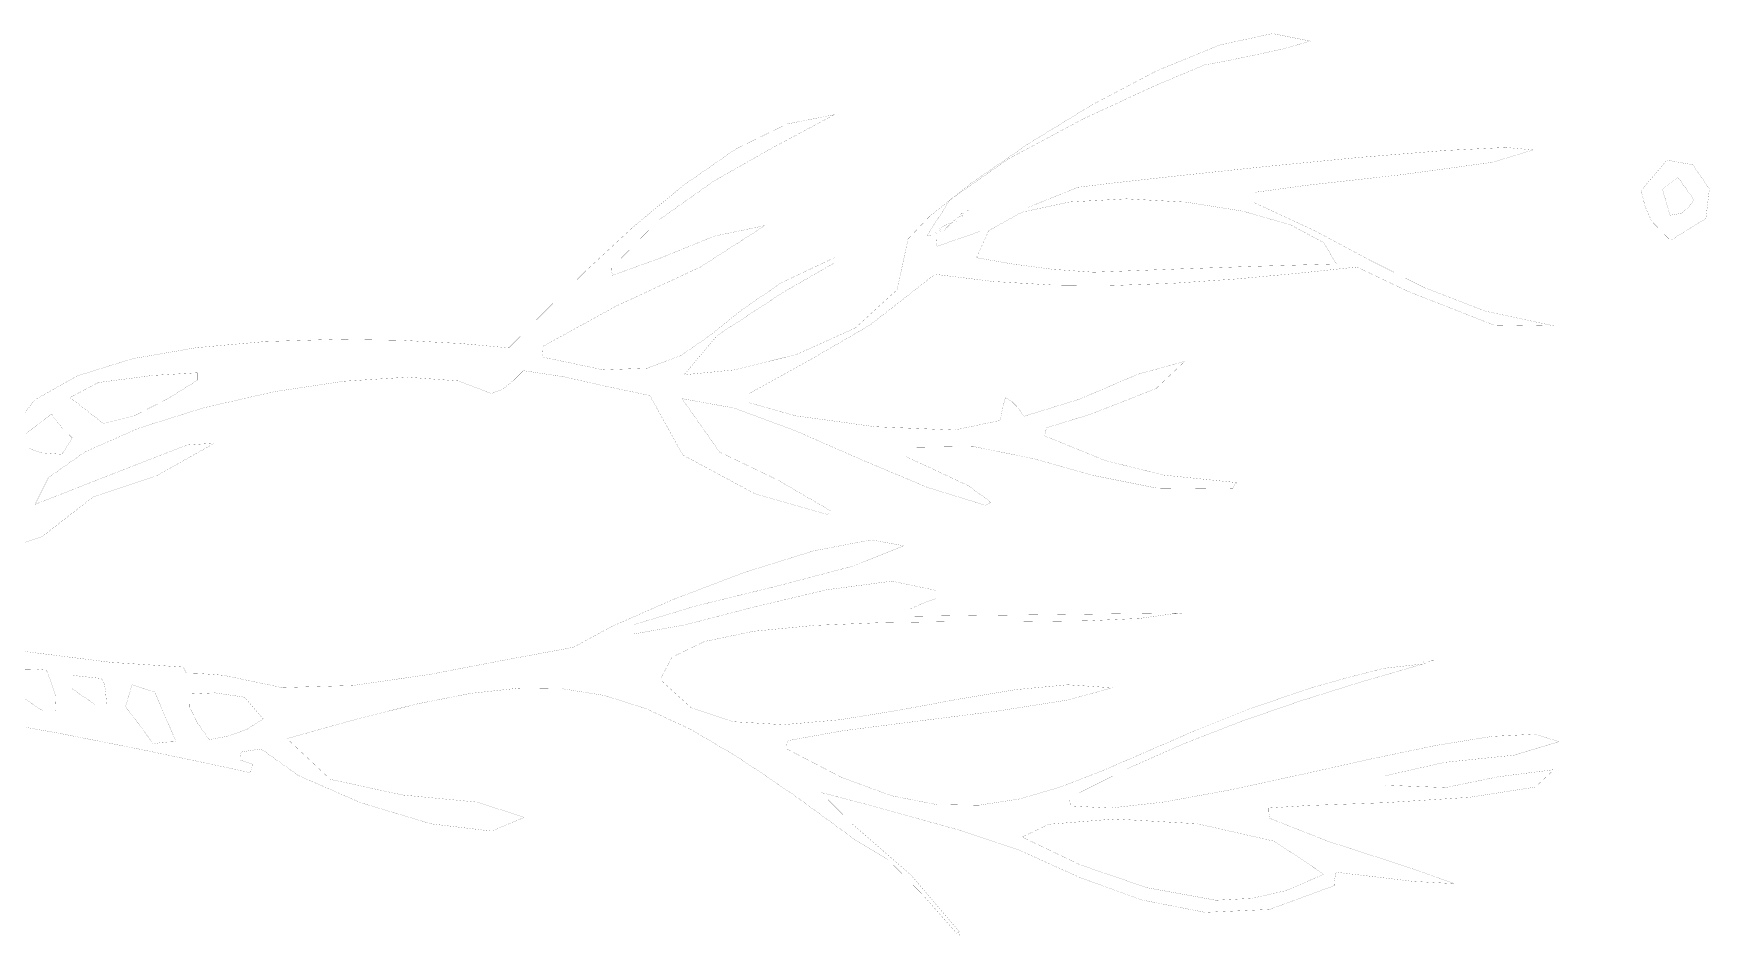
# Model space of a CAD drawing. Extents: x 0 to 56.3, y 0 to 80.3.
# Drawn here: x 33.28 to 49.44, y 13.59 to 22.29 of the extents above; entities that cross this region are included whole.
import ezdxf

# ---------------------------------------------------------------- set-up
doc = ezdxf.new("R2010")
doc.units = 0
doc.header["$LTSCALE"] = 0.000394
doc.header["$MEASUREMENT"] = 0
doc.layers.get('0').update_dxf_attribs({"linetype": 'CONTINUOUS'})
doc.layers.add('Alberi', color=8, linetype='CONTINUOUS')

# ---------------------------------------------------------------- blocks, each defined once
blk = doc.blocks.new('A$C3AE453EB')
at = {"layer": 'Alberi', "color": 9, "linetype": 'Continuous', "const_width": 0.001}
for points in [[(45.59, 22.22), (45.227, 22.293), (44.715, 22.182), (44.112, 21.935), (43.474, 21.599), (42.858, 21.221), (42.32, 20.849), (41.919, 20.53), (41.71, 20.31)], [(44.57, 21.99), (44.843, 22.041), (45.323, 22.143), (45.59, 22.22)], [(41.89, 20.34), (42.118, 20.691), (42.681, 21.085), (43.398, 21.468), (44.088, 21.788), (44.57, 21.99)], [(41, 21.51), (40.543, 21.42), (40.051, 21.18), (39.548, 20.832), (39.055, 20.423), (38.594, 19.995), (38.189, 19.593), (37.86, 19.26)], [(38.85, 20.03), (39.304, 20.492), (39.835, 20.868), (40.411, 21.195), (41, 21.51)], [(47.74, 21.17), (47.476, 21.194), (46.881, 21.164), (46.08, 21.099), (45.201, 21.014), (44.368, 20.926), (43.709, 20.853), (43.35, 20.81)], [(45.05, 20.76), (45.559, 20.829), (46.474, 20.931), (47.349, 21.051), (47.74, 21.17)], [(49.07, 20.3), (49.406, 20.509), (49.44, 20.794), (49.28, 21.026), (49.031, 21.072), (48.8, 20.8)], [(43.35, 20.81), (42.875, 20.618), (42.411, 20.386), (41.99, 20.24)], [(45.05, 20.66), (45.05, 20.697), (45.05, 20.73), (45.05, 20.76)], [(49.05, 20.31), (48.882, 20.483), (48.821, 20.621), (48.78, 20.78)], [(42.22, 20.52), (42.21, 20.527), (42.2, 20.53), (42.19, 20.53)], [(42.24, 20.53), (42.23, 20.54), (42.22, 20.547), (42.21, 20.55)], [(42.25, 20.55), (42.24, 20.557), (42.23, 20.56), (42.22, 20.56)], [(42.26, 20.56), (42.253, 20.567), (42.25, 20.57), (42.25, 20.57)], [(42.28, 20.58), (42.29, 20.587), (42.3, 20.59), (42.31, 20.59)], [(47.95, 19.47), (47.278, 19.614), (46.689, 19.842), (46.146, 20.116), (45.612, 20.401), (45.05, 20.66)], [(38.18, 19.27), (38.893, 19.662), (39.71, 20.041), (40.33, 20.44)], [(40.33, 20.44), (39.842, 20.338), (39.328, 20.129), (38.86, 19.96)], [(42, 20.35), (41.99, 20.36), (41.98, 20.367), (41.97, 20.37)], [(42.01, 20.36), (42, 20.37), (41.993, 20.377), (41.99, 20.38)], [(42.03, 20.38), (42.02, 20.387), (42.01, 20.39), (42, 20.39)], [(42.04, 20.39), (42.03, 20.4), (42.02, 20.407), (42.01, 20.41)], [(42.14, 20.47), (42.1, 20.457), (42.063, 20.44), (42.03, 20.42)], [(42.06, 20.39), (42.083, 20.42), (42.11, 20.447), (42.14, 20.47)], [(42.17, 20.48), (42.16, 20.487), (42.15, 20.49), (42.14, 20.49)], [(42.18, 20.48), (42.173, 20.49), (42.17, 20.5), (42.17, 20.51)], [(42.21, 20.5), (42.2, 20.51), (42.19, 20.517), (42.18, 20.52)], [(41.71, 20.31), (41.605, 19.821), (41.202, 19.452), (40.634, 19.196), (40.039, 19.048), (39.55, 19)], [(41.98, 20.35), (41.95, 20.35), (41.92, 20.347), (41.89, 20.34)], [(41.99, 20.24), (41.983, 20.28), (41.98, 20.317), (41.98, 20.35)], [(41, 20.13), (40.49, 19.889), (40.111, 19.63), (39.808, 19.386), (39.522, 19.187), (39.195, 19.064), (38.77, 19.048), (38.19, 19.17)], [(39.55, 19), (39.87, 19.38), (40.513, 19.8), (41, 20.08)], [(41, 20.08), (41, 20.1), (41, 20.117), (41, 20.13)], [(38.86, 19.96), (38.853, 19.987), (38.85, 20.01), (38.85, 20.03)], [(40.18, 18.82), (40.786, 19.156), (41.344, 19.481), (41.97, 19.97)], [(41.97, 19.97), (42.537, 19.9), (43.112, 19.866), (43.694, 19.862), (44.28, 19.884), (44.868, 19.924), (45.455, 19.978), (46.04, 20.04)], [(46.04, 20.04), (46.535, 19.804), (47.361, 19.48), (47.95, 19.47)], [(37.86, 19.26), (37.396, 19.302), (36.824, 19.333), (36.183, 19.342), (35.511, 19.321), (34.848, 19.262), (34.23, 19.155), (33.698, 18.99), (33.29, 18.76)], [(38.19, 19.17), (38.183, 19.207), (38.18, 19.24), (38.18, 19.27)], [(44.38, 19.13), (43.929, 19.006), (43.361, 18.764), (42.83, 18.6)], [(43.05, 18.49), (43.475, 18.621), (44.102, 18.867), (44.38, 19.13)], [(33.29, 17.75), (33.42, 18.009), (33.773, 18.257), (34.291, 18.485), (34.917, 18.682), (35.596, 18.837), (36.269, 18.938), (36.881, 18.977), (37.373, 18.941), (37.69, 18.82)], [(37.69, 18.82), (37.795, 18.857), (37.902, 18.943), (38, 19.04)], [(38, 19.04), (38.385, 18.982), (38.788, 18.891), (39.22, 18.8)], [(33.29, 18.76), (32.838, 18.192), (32.39, 17.62), (31.889, 17.101), (31.28, 16.69)], [(39.22, 18.8), (39.537, 18.227), (40.236, 17.851), (40.94, 17.65)], [(39.53, 18.77), (40.033, 18.679), (40.632, 18.457), (41.272, 18.176), (41.899, 17.913), (42.46, 17.74)], [(40.96, 17.69), (40.451, 17.986), (39.892, 18.255), (39.53, 18.77)], [(40.18, 18.73), (40.18, 18.76), (40.18, 18.79), (40.18, 18.82)], [(42.65, 18.78), (42.63, 18.71), (42.613, 18.637), (42.6, 18.56)], [(42.83, 18.6), (42.766, 18.687), (42.714, 18.74), (42.65, 18.78)], [(33.152, 18.398), (33.45, 18.62), (33.491, 18.563), (33.556, 18.481), (33.65, 18.39), (33.548, 18.233), (33.352, 18.247), (33.23, 18.29)], [(42.6, 18.56), (42.159, 18.467), (41.394, 18.499), (40.627, 18.604), (40.18, 18.73)], [(43.03, 18.41), (43.033, 18.44), (43.04, 18.467), (43.05, 18.49)], [(35.02, 18.34), (34.758, 18.323), (34.185, 18.101), (33.29, 17.75)], [(33.36, 17.44), (33.848, 17.82), (34.465, 18.027), (35.02, 18.34)], [(41.69, 18.3), (42.341, 18.308), (42.92, 18.191), (43.488, 18.031), (44.107, 17.907), (44.84, 17.9)], [(41.69, 18.21), (41.69, 18.24), (41.69, 18.27), (41.69, 18.3)], [(44.88, 17.96), (44.18, 18.032), (43.616, 18.171), (43.03, 18.41)], [(42.51, 17.77), (42.293, 17.929), (41.934, 18.098), (41.69, 18.21)], [(44.84, 17.9), (44.85, 17.92), (44.863, 17.94), (44.88, 17.96)], [(40.94, 17.65), (40.943, 17.667), (40.95, 17.68), (40.96, 17.69)], [(42.46, 17.74), (42.473, 17.75), (42.49, 17.76), (42.51, 17.77)], [(32.57, 16.5), (32.67, 16.957), (32.946, 17.303), (33.36, 17.44)], [(41.67, 17.35), (41.358, 17.407), (40.807, 17.303), (40.131, 17.093), (39.443, 16.831), (38.854, 16.572), (38.48, 16.37)], [(39.07, 16.59), (39.662, 16.769), (40.438, 16.959), (41.179, 17.154), (41.67, 17.35)], [(41.98, 16.92), (41.555, 17.009), (40.921, 16.925), (40.208, 16.755), (39.547, 16.584), (39.07, 16.5)], [(41.73, 16.74), (41.81, 16.777), (41.893, 16.81), (41.98, 16.84)], [(41.98, 16.84), (41.98, 16.87), (41.98, 16.897), (41.98, 16.92)], [(39.32, 16.06), (39.434, 16.276), (39.749, 16.427), (40.22, 16.525), (40.806, 16.582), (41.463, 16.609), (42.147, 16.618), (42.818, 16.619), (43.43, 16.626), (43.942, 16.649), (44.31, 16.7)], [(41.73, 16.67), (41.73, 16.697), (41.73, 16.72), (41.73, 16.74)], [(44.31, 16.7), (43.665, 16.693), (43.02, 16.685), (42.375, 16.678), (41.73, 16.67)], [(44.32, 16.69), (44.33, 16.697), (44.34, 16.7), (44.35, 16.7)], [(34.72, 16.18), (34.025, 16.225), (33.099, 16.342), (32.57, 16.5)], [(39.07, 16.5), (39.07, 16.53), (39.07, 16.56), (39.07, 16.59)], [(38.48, 16.37), (37.822, 16.248), (37.092, 16.108), (36.354, 16.002), (35.672, 15.982), (35.11, 16.1)], [(34.75, 16.12), (34.74, 16.14), (34.73, 16.16), (34.72, 16.18)], [(43.27, 14.92), (43.818, 15.196), (44.367, 15.439), (44.923, 15.655), (45.489, 15.851), (46.073, 16.034), (46.68, 16.21)], [(46.68, 16.21), (46.3, 16.168), (45.94, 16.075), (45.6, 15.98)], [(46.7, 16.21), (46.69, 16.22), (46.683, 16.23), (46.68, 16.24)], [(46.73, 16.23), (46.743, 16.237), (46.76, 16.24), (46.78, 16.24)], [(35.11, 16.1), (34.99, 16.11), (34.87, 16.117), (34.75, 16.12)], [(43.68, 15.98), (43.251, 16.009), (42.747, 15.962), (42.194, 15.87), (41.619, 15.763), (41.048, 15.671), (40.506, 15.624), (40.02, 15.653), (39.616, 15.789), (39.32, 16.06)], [(35.72, 15.49), (36.394, 15.678), (36.979, 15.825), (37.492, 15.926), (37.951, 15.976), (38.375, 15.971), (38.781, 15.906), (39.188, 15.777), (39.615, 15.578), (40.078, 15.305), (40.597, 14.954), (41.19, 14.52)], [(45.6, 15.98), (45.006, 15.777), (44.481, 15.567), (44.01, 15.363), (43.58, 15.177), (43.176, 15.021), (42.785, 14.907), (42.394, 14.847), (41.987, 14.853), (41.552, 14.938), (41.074, 15.113), (40.54, 15.39)], [(40.55, 15.47), (41.08, 15.565), (41.804, 15.658), (42.577, 15.756), (43.251, 15.862), (43.68, 15.98)], [(31.16, 15.77), (31.441, 15.826), (31.995, 15.788), (32.721, 15.683), (33.522, 15.541), (34.297, 15.388), (34.946, 15.252), (35.37, 15.16)], [(47.99, 15.46), (47.757, 15.532), (47.343, 15.511), (46.793, 15.422), (46.156, 15.289), (45.477, 15.137), (44.803, 14.992), (44.181, 14.878), (43.658, 14.819), (43.28, 14.84)], [(35.27, 15.28), (35.27, 15.31), (35.273, 15.337), (35.28, 15.36)], [(35.28, 15.36), (35.34, 15.37), (35.403, 15.38), (35.47, 15.39)], [(35.47, 15.39), (35.829, 15.134), (36.433, 14.87), (37.112, 14.667), (37.694, 14.597), (38.01, 14.73)], [(38.01, 14.73), (37.552, 14.877), (36.839, 14.945), (36.138, 15.096), (35.72, 15.49)], [(40.54, 15.39), (40.54, 15.42), (40.543, 15.447), (40.55, 15.47)], [(46.31, 15.13), (46.883, 15.26), (47.557, 15.33), (47.99, 15.46)], [(35.39, 15.24), (35.35, 15.257), (35.31, 15.27), (35.27, 15.28)], [(35.37, 15.16), (35.373, 15.19), (35.38, 15.217), (35.39, 15.24)], [(45.19, 14.82), (45.571, 14.844), (46.306, 14.871), (47.126, 14.923), (47.761, 15.022), (47.94, 15.19)], [(47.94, 15.19), (47.395, 15.12), (46.895, 15.017), (46.31, 15.04)], [(46.31, 15.04), (46.31, 15.07), (46.31, 15.1), (46.31, 15.13)], [(40.87, 14.97), (41.339, 14.847), (42.228, 14.6), (42.79, 14.41)], [(42.21, 13.62), (41.74, 14.172), (41.166, 14.671), (40.87, 14.97)], [(43.28, 14.84), (43.273, 14.87), (43.27, 14.897), (43.27, 14.92)], [(45.2, 14.72), (45.193, 14.757), (45.19, 14.79), (45.19, 14.82)], [(46.98, 14.09), (46.572, 14.236), (45.755, 14.501), (45.2, 14.72)], [(41.19, 14.52), (41.516, 14.324), (41.861, 13.973), (42.18, 13.61)], [(42.79, 14.41), (43.366, 14.15), (43.963, 13.933), (44.575, 13.813), (45.196, 13.841), (45.82, 14.07)], [(45.82, 14.07), (45.823, 14.117), (45.83, 14.16), (45.84, 14.2)], [(45.84, 14.2), (46.198, 14.158), (46.582, 14.112), (46.98, 14.09)], [(42.18, 13.61), (42.19, 13.617), (42.2, 13.62), (42.21, 13.62)], [(42.21, 13.59), (42.21, 13.6), (42.213, 13.607), (42.22, 13.61)]]:
    blk.add_lwpolyline(points, dxfattribs=at)
for points in [[(49.06, 20.54), (48.986, 20.792), (49.137, 20.905), (49.29, 20.69), (49.233, 20.607), (49.164, 20.557)], [(43.5, 19.99), (43.103, 20.018), (42.714, 20.07), (42.37, 20.13), (42.489, 20.392), (42.808, 20.569), (43.27, 20.668), (43.817, 20.698), (44.393, 20.666), (44.94, 20.579), (45.402, 20.446), (45.721, 20.274), (45.84, 20.07), (45.06, 20.047), (44.28, 20.02)], [(33.95, 18.53), (33.627, 18.781), (33.899, 18.925), (34.424, 18.994), (34.86, 19.02), (34.86, 19), (34.86, 18.977), (34.86, 18.95), (34.571, 18.77), (34.246, 18.604)], [(33.36, 15.76), (33.191, 15.875), (33.125, 16.019), (33.13, 16.16), (33.22, 16.16), (33.31, 16.157), (33.4, 16.15), (33.432, 16.067), (33.484, 15.91), (33.49, 15.76), (33.443, 15.76), (33.4, 15.76)], [(33.87, 15.82), (33.793, 15.87), (33.72, 15.92), (33.65, 15.97), (33.65, 16.017), (33.65, 16.06), (33.65, 16.1), (33.74, 16.09), (33.833, 16.08), (33.93, 16.07), (33.959, 16.017), (33.971, 15.934), (33.98, 15.82), (33.94, 15.82), (33.903, 15.82)], [(34.43, 15.44), (34.163, 15.799), (34.225, 16.009), (34.444, 15.939), (34.65, 15.46), (34.573, 15.457), (34.5, 15.45)], [(34.97, 15.48), (34.854, 15.643), (34.783, 15.791), (34.78, 15.92), (35.026, 15.931), (35.31, 15.889), (35.49, 15.68), (35.331, 15.577), (35.136, 15.51)], [(44.68, 13.93), (44.015, 14.051), (43.368, 14.273), (42.81, 14.54), (43.069, 14.663), (43.705, 14.714), (44.501, 14.668), (45.245, 14.499), (45.72, 14.18), (45.353, 14.022), (45.027, 13.948)]]:
    blk.add_lwpolyline(points, close=True, dxfattribs=at)

msp = doc.modelspace()

# ---------------------------------------------------------------- block references
at = {"linetype": 'Continuous'}
msp.add_blockref('A$C3AE453EB', (0, 0), dxfattribs=at)

doc.saveas('drawing.dxf')
